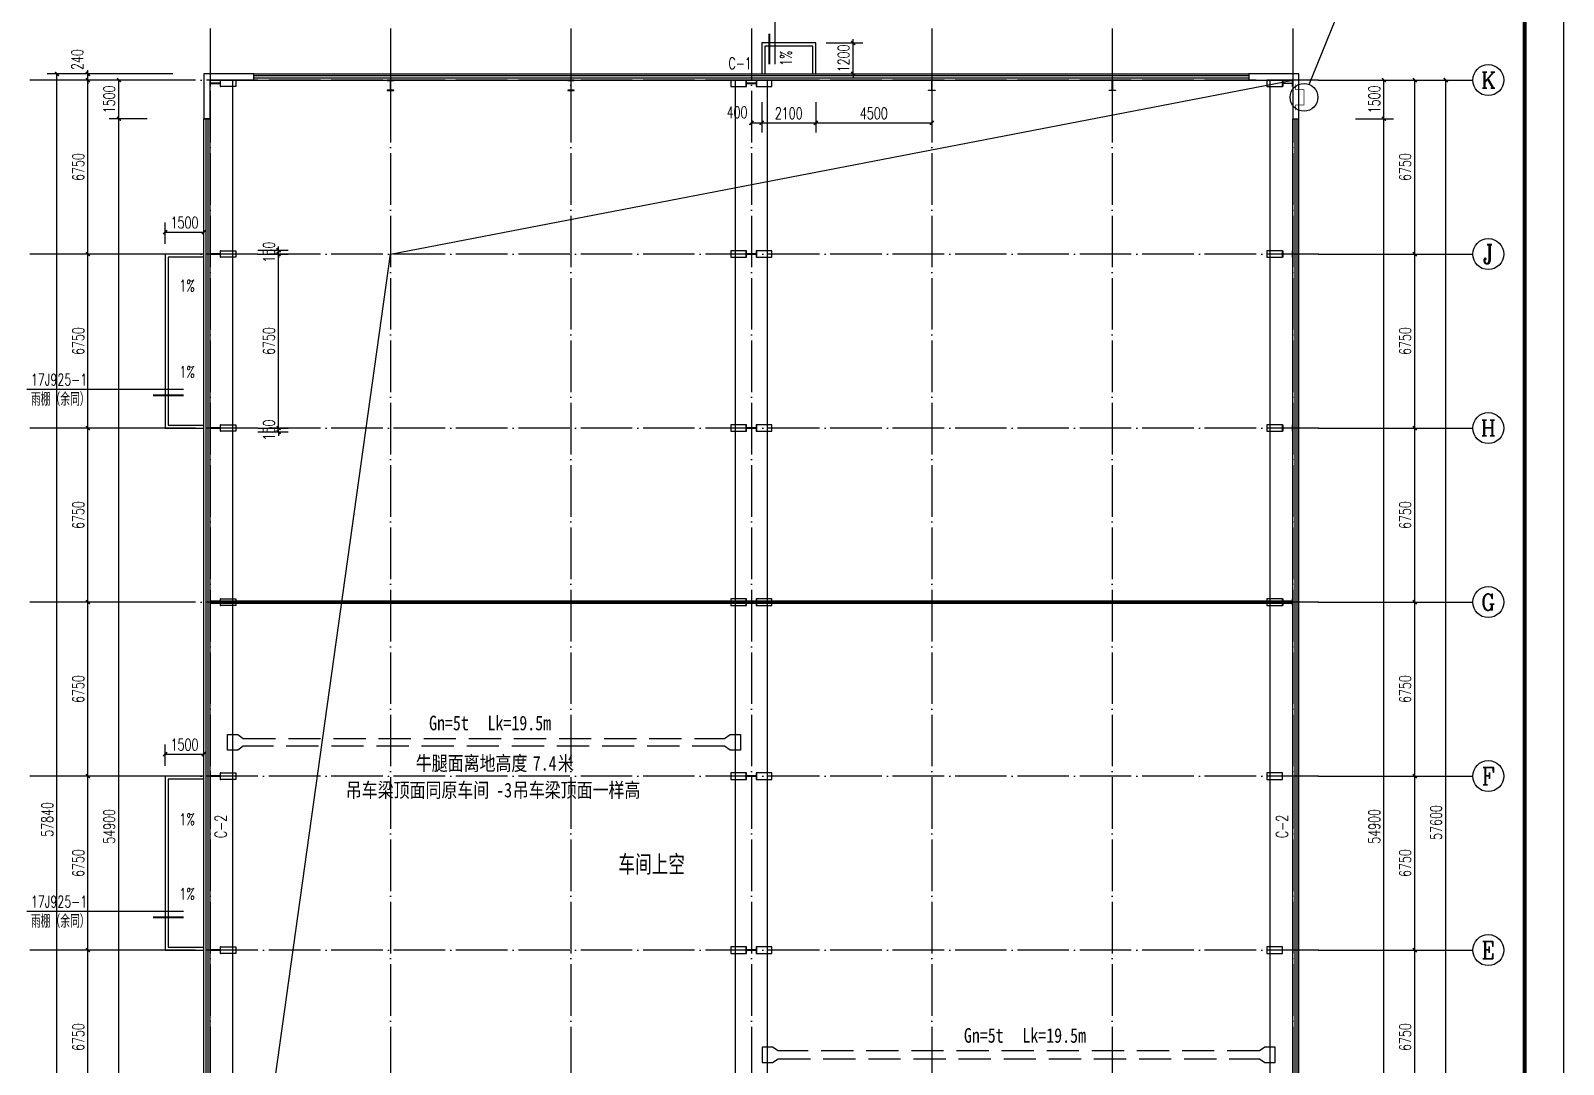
# Model space of a CAD drawing. Extents: x 1840316 to 2045362, y 17308253 to 17931430.
# Drawn here: x 1985902 to 2045362, y 17663196 to 17703294 of the extents above; entities that cross this region are included whole.
import ezdxf
from ezdxf.enums import TextEntityAlignment as Align

# ---------------------------------------------------------------- set-up
doc = ezdxf.new("R2010")
doc.units = 0
doc.header["$LTSCALE"] = 1000
doc.header["$MEASUREMENT"] = 0
doc.linetypes.add('DASH', pattern=[0.35, 0.25, -0.1])
doc.linetypes.add('DOTE', pattern=[2.42, 2, -0.2, 0.02, -0.2])
doc.layers.get('Defpoints').update_dxf_attribs({"color": 250})
for name, color, linetype in [('AXIS_TEXT', 7, 'Continuous'), ('AXIS_内部', 151, 'Continuous'), ('AXIS_外部', 171, 'Continuous'), ('COLUMN', 2, 'Continuous'), ('DIM_IDEN', 171, 'Continuous'), ('DIM_SYMB', 165, 'Continuous'), ('DOTE', 1, 'DOTE'), ('PUB_TEXT', 7, 'Continuous'), ('PUB_WALL', 9, 'Continuous'), ('TK', 4, 'Continuous'), ('WALL-PARAPET', 6, 'Continuous'), ('WINDOW', 140, 'Continuous'), ('WINDOW_TEXT', 7, 'Continuous')]:
    doc.layers.add(name, color=color, linetype=linetype)
doc.styles.add('-宋体', font='', dxfattribs={"width": 0.8})
doc.styles.add('_TCH_AXIS', font='COMPLEX', dxfattribs={"bigfont": 'GBCBIG'})
doc.styles.add('_TCH_DIM', font='SIMPLEX', dxfattribs={"bigfont": 'GBCBIG'})
doc.styles.add('_TCH_DIM_T3', font='SIMPLEX', dxfattribs={"width": 0.705882, "bigfont": 'GBCBIG'})
doc.styles.add('_TCH_LABEL', font='COMPLEX', dxfattribs={"bigfont": 'GBCBIG'})
doc.styles.add('_TCH_WINDOW', font='SIMPLEX', dxfattribs={"height": 3.5, "bigfont": 'GBCBIG'})
doc.styles.add('COMPLEX', font='COMPLEX')
doc.styles.add('HT', font='simhei.ttf', dxfattribs={"width": 0.7})
doc.styles.get('-宋体').set_extended_font_data('SimSun')
doc.dimstyles.new('_TCH_ARCH&&150', dxfattribs={"dimtxt": 446.25, "dimasz": 150, "dimexe": 375, "dimexo": 450, "dimgap": 150, "dimtad": 1, "dimdec": 0, "dimzin": 0, "dimdsep": 46, "dimtxsty": '_TCH_DIM_T3', "dimblk": 'ARCHTICK', "dimcen": 0.09, "dimclrt": 7, "dimazin": 2, "dimtfac": 1, "dimtdec": 0, "dimtix": 1, "dimtmove": 2, "dimatfit": 3, "dimfxl": 0, "dimtolj": 1, "dimtzin": 0, "dimarcsym": 0})

# ---------------------------------------------------------------- blocks, each defined once
blk = doc.blocks.new('A$C3ACC4A1C')
at = {"layer": 'COLUMN'}
h = blk.add_hatch(color=256, dxfattribs=at)
h.paths.add_polyline_path([(125, 400), (0, 400), (0, 388), (120, 388), (120, 200), (125, 200)])
h.paths.add_polyline_path([(250, 400), (125, 400), (125, 200), (130, 200), (130, 388), (250, 388)])
h.paths.add_polyline_path([(250, 12), (130, 12), (130, 200), (125, 200), (125, 0), (250, 0)])
h.paths.add_polyline_path([(125, 200), (120, 200), (120, 12), (0, 12), (0, 0), (125, 0)])
blk.add_lwpolyline([(0, 0), (0, 12), (120, 12), (120, 388), (0, 388), (0, 400), (250, 400), (250, 388), (130, 388), (130, 12), (250, 12), (250, 0)], close=True, dxfattribs=at)
blk = doc.blocks.new('GeYuanFrame_28783010', base_point=(18.76, 4.34))
at = {"layer": 'TK'}
blk.add_line((43.76, 414.34), (676.76, 414.34), dxfattribs=at)
blk.add_lwpolyline([(18.76, 424.34), (686.76, 424.34), (686.76, 4.34), (18.76, 4.34), (18.76, 424.34)], dxfattribs=at)
at = {"layer": 'TK', "const_width": 1}
blk.add_lwpolyline([(676.76, 414.34), (43.76, 414.34), (43.76, 14.34), (676.76, 14.34)], close=True, dxfattribs=at)
blk = doc.blocks.new('_ArchTick')
at = {"color": 0, "linetype": 'ByBlock', "const_width": 0.4}
blk.add_lwpolyline([(-0.5, -0.5), (0.5, 0.5)], dxfattribs=at)
blk = doc.blocks.new('*D83')
at = {"layer": 'AXIS_内部', "color": 0, "lineweight": -2}
for p, q in [((2016362, 17700517), (2016362, 17699342)), ((2020862, 17700517), (2020862, 17699342)), ((2016362, 17699717), (2020862, 17699717))]:
    blk.add_line(p, q, dxfattribs=at)
at = {"layer": 'Defpoints', "color": 0}
for p in [(2016362, 17700967), (2020862, 17700967), (2020862, 17699717)]:
    blk.add_point(p, dxfattribs=at)
at = {"layer": 'AXIS_内部', "color": 0, "lineweight": -2, "xscale": 150, "yscale": 150, "zscale": 150, "rotation": 180}
blk.add_blockref('_ArchTick', (2016362, 17699717), dxfattribs=at)
at = {"layer": 'AXIS_内部', "color": 0, "lineweight": -2, "xscale": 150, "yscale": 150, "zscale": 150}
blk.add_blockref('_ArchTick', (2020862, 17699717), dxfattribs=at)
at = {"layer": 'AXIS_内部', "color": 7, "insert": (2018612, 17700090), "char_height": 446.2, "attachment_point": 5, "style": '_TCH_DIM_T3'}
blk.add_mtext('\\A1;4500', dxfattribs=at)
blk = doc.blocks.new('*D84')
at = {"layer": 'AXIS_内部', "color": 0, "lineweight": -2}
for p, q in [((2014262, 17700517), (2014262, 17699342)), ((2016362, 17700517), (2016362, 17699342)), ((2014262, 17699717), (2016362, 17699717))]:
    blk.add_line(p, q, dxfattribs=at)
at = {"layer": 'Defpoints', "color": 0}
for p in [(2014262, 17700967), (2016362, 17700967), (2016362, 17699717)]:
    blk.add_point(p, dxfattribs=at)
at = {"layer": 'AXIS_内部', "color": 0, "lineweight": -2, "xscale": 150, "yscale": 150, "zscale": 150, "rotation": 180}
blk.add_blockref('_ArchTick', (2014262, 17699717), dxfattribs=at)
at = {"layer": 'AXIS_内部', "color": 0, "lineweight": -2, "xscale": 150, "yscale": 150, "zscale": 150}
blk.add_blockref('_ArchTick', (2016362, 17699717), dxfattribs=at)
at = {"layer": 'AXIS_内部', "color": 7, "insert": (2015312, 17700090), "char_height": 446.2, "attachment_point": 5, "style": '_TCH_DIM_T3'}
blk.add_mtext('\\A1;2100', dxfattribs=at)
blk = doc.blocks.new('*D85')
at = {"layer": 'AXIS_内部', "color": 0, "lineweight": -2}
for p, q in [((2013862, 17700517), (2013862, 17699342)), ((2014262, 17700517), (2014262, 17699342)), ((2013862, 17699717), (2014262, 17699717))]:
    blk.add_line(p, q, dxfattribs=at)
at = {"layer": 'Defpoints', "color": 0}
for p in [(2013862, 17700967), (2014262, 17700967), (2014262, 17699717)]:
    blk.add_point(p, dxfattribs=at)
at = {"layer": 'AXIS_内部', "color": 0, "lineweight": -2, "xscale": 150, "yscale": 150, "zscale": 150, "rotation": 180}
blk.add_blockref('_ArchTick', (2013862, 17699717), dxfattribs=at)
at = {"layer": 'AXIS_内部', "color": 0, "lineweight": -2, "xscale": 150, "yscale": 150, "zscale": 150}
blk.add_blockref('_ArchTick', (2014262, 17699717), dxfattribs=at)
at = {"layer": 'AXIS_内部', "color": 7, "insert": (2013307, 17700129), "char_height": 446.2, "attachment_point": 5, "style": '_TCH_DIM_T3'}
blk.add_mtext('\\A1;400', dxfattribs=at)
blk = doc.blocks.new('*D86')
at = {"layer": 'AXIS_内部', "color": 0, "lineweight": -2}
for p, q in [((1994722, 17694777), (1995897, 17694777)), ((1994722, 17694627), (1995897, 17694627)), ((1995522, 17694777), (1995522, 17694927)), ((1995522, 17694627), (1995522, 17694777)), ((1995522, 17694627), (1995522, 17694477))]:
    blk.add_line(p, q, dxfattribs=at)
at = {"layer": 'Defpoints', "color": 0}
for p in [(1994272, 17694777), (1994272, 17694627), (1995522, 17694777)]:
    blk.add_point(p, dxfattribs=at)
at = {"layer": 'AXIS_内部', "color": 0, "lineweight": -2, "xscale": 150, "yscale": 150, "zscale": 150}
for p, rotation in [((1995522, 17694777), 270), ((1995522, 17694627), 90)]:
    blk.add_blockref('_ArchTick', p, dxfattribs=dict(at, rotation=rotation))
at = {"layer": 'AXIS_内部', "color": 7, "insert": (1995148, 17694702), "char_height": 446.2, "attachment_point": 5, "rotation": 90, "style": '_TCH_DIM_T3'}
blk.add_mtext('\\A1;150', dxfattribs=at)
blk = doc.blocks.new('*D87')
at = {"layer": 'AXIS_内部', "color": 0, "lineweight": -2}
for p, q in [((1994721.590518, 17694626.681758), (1995896.590518, 17694626.681758)), ((1995521.590518, 17687876.681758), (1995521.590518, 17694626.681758)), ((1994721.590518, 17687876.681758), (1995896.590518, 17687876.681758))]:
    blk.add_line(p, q, dxfattribs=at)
at = {"layer": 'Defpoints', "color": 0}
for p in [(1994271.590518, 17694626.681758), (1995521.590518, 17694626.681758), (1994271.590518, 17687876.681758)]:
    blk.add_point(p, dxfattribs=at)
at = {"layer": 'AXIS_内部', "color": 0, "lineweight": -2, "xscale": 150, "yscale": 150, "zscale": 150}
for p, rotation in [((1995521.590518, 17694626.681758), 90), ((1995521.590518, 17687876.681758), 270)]:
    blk.add_blockref('_ArchTick', p, dxfattribs=dict(at, rotation=rotation))
at = {"layer": 'AXIS_内部', "color": 7, "insert": (1995148.465518, 17691251.681758), "char_height": 446.25, "attachment_point": 5, "rotation": 90, "style": '_TCH_DIM_T3'}
blk.add_mtext('\\A1;6750', dxfattribs=at)
blk = doc.blocks.new('*D88')
at = {"layer": 'AXIS_内部', "color": 0, "lineweight": -2}
for p, q in [((1995522, 17687877), (1995522, 17688027)), ((1994722, 17687877), (1995897, 17687877)), ((1994722, 17687727), (1995897, 17687727)), ((1995522, 17687727), (1995522, 17687877)), ((1995522, 17687727), (1995522, 17687577))]:
    blk.add_line(p, q, dxfattribs=at)
at = {"layer": 'Defpoints', "color": 0}
for p in [(1994272, 17687877), (1994272, 17687727), (1995522, 17687877)]:
    blk.add_point(p, dxfattribs=at)
at = {"layer": 'AXIS_内部', "color": 0, "lineweight": -2, "xscale": 150, "yscale": 150, "zscale": 150}
for p, rotation in [((1995522, 17687877), 270), ((1995522, 17687727), 90)]:
    blk.add_blockref('_ArchTick', p, dxfattribs=dict(at, rotation=rotation))
at = {"layer": 'AXIS_内部', "color": 7, "insert": (1995148, 17687802), "char_height": 446.2, "attachment_point": 5, "rotation": 90, "style": '_TCH_DIM_T3'}
blk.add_mtext('\\A1;150', dxfattribs=at)
blk = doc.blocks.new('*D94')
at = {"layer": 'AXIS_内部', "color": 0, "lineweight": -2}
for p, q in [((2037300, 17699877), (2038775, 17699877)), ((2038400, 17644977), (2038400, 17699877)), ((2037300, 17644977), (2038775, 17644977))]:
    blk.add_line(p, q, dxfattribs=at)
at = {"layer": 'Defpoints', "color": 0}
for p in [(2036850, 17699877), (2038400, 17699877), (2036850, 17644977)]:
    blk.add_point(p, dxfattribs=at)
at = {"layer": 'AXIS_内部', "color": 0, "lineweight": -2, "xscale": 150, "yscale": 150, "zscale": 150}
for p, rotation in [((2038400, 17699877), 90), ((2038400, 17644977), 270)]:
    blk.add_blockref('_ArchTick', p, dxfattribs=dict(at, rotation=rotation))
at = {"layer": 'AXIS_内部', "color": 7, "insert": (2038026, 17672427), "char_height": 446.2, "attachment_point": 5, "rotation": 90, "style": '_TCH_DIM_T3'}
blk.add_mtext('\\A1;54900', dxfattribs=at)
blk = doc.blocks.new('*D95')
at = {"layer": 'AXIS_内部', "color": 0, "lineweight": -2}
for p, q in [((2037300, 17701377), (2038775, 17701377)), ((2038400, 17699877), (2038400, 17701377)), ((2037300, 17699877), (2038775, 17699877))]:
    blk.add_line(p, q, dxfattribs=at)
at = {"layer": 'Defpoints', "color": 0}
for p in [(2036850, 17701377), (2038400, 17701377), (2036850, 17699877)]:
    blk.add_point(p, dxfattribs=at)
at = {"layer": 'AXIS_内部', "color": 0, "lineweight": -2, "xscale": 150, "yscale": 150, "zscale": 150}
for p, rotation in [((2038400, 17701377), 90), ((2038400, 17699877), 270)]:
    blk.add_blockref('_ArchTick', p, dxfattribs=dict(at, rotation=rotation))
at = {"layer": 'AXIS_内部', "color": 7, "insert": (2038026, 17700627), "char_height": 446.2, "attachment_point": 5, "rotation": 90, "style": '_TCH_DIM_T3'}
blk.add_mtext('\\A1;1500', dxfattribs=at)
blk = doc.blocks.new('*D98')
at = {"layer": 'AXIS_内部', "color": 0, "lineweight": -2}
for p, q in [((1990424, 17699877), (1988949, 17699877)), ((1989324, 17644977), (1989324, 17699877)), ((1990424, 17644977), (1988949, 17644977))]:
    blk.add_line(p, q, dxfattribs=at)
at = {"layer": 'Defpoints', "color": 0}
for p in [(1989324, 17699877), (1990874, 17699877), (1990874, 17644977)]:
    blk.add_point(p, dxfattribs=at)
at = {"layer": 'AXIS_内部', "color": 0, "lineweight": -2, "xscale": 150, "yscale": 150, "zscale": 150}
for p, rotation in [((1989324, 17699877), 90), ((1989324, 17644977), 270)]:
    blk.add_blockref('_ArchTick', p, dxfattribs=dict(at, rotation=rotation))
at = {"layer": 'AXIS_内部', "color": 7, "insert": (1988950, 17672427), "char_height": 446.2, "attachment_point": 5, "rotation": 90, "style": '_TCH_DIM_T3'}
blk.add_mtext('\\A1;54900', dxfattribs=at)
blk = doc.blocks.new('*D99')
at = {"layer": 'AXIS_内部', "color": 0, "lineweight": -2}
for p, q in [((1990424, 17701377), (1988949, 17701377)), ((1989324, 17699877), (1989324, 17701377)), ((1990424, 17699877), (1988949, 17699877))]:
    blk.add_line(p, q, dxfattribs=at)
at = {"layer": 'Defpoints', "color": 0}
for p in [(1989324, 17701377), (1990874, 17701377), (1990874, 17699877)]:
    blk.add_point(p, dxfattribs=at)
at = {"layer": 'AXIS_内部', "color": 0, "lineweight": -2, "xscale": 150, "yscale": 150, "zscale": 150}
for p, rotation in [((1989324, 17701377), 90), ((1989324, 17699877), 270)]:
    blk.add_blockref('_ArchTick', p, dxfattribs=dict(at, rotation=rotation))
at = {"layer": 'AXIS_内部', "color": 7, "insert": (1988950, 17700627), "char_height": 446.2, "attachment_point": 5, "rotation": 90, "style": '_TCH_DIM_T3'}
blk.add_mtext('\\A1;1500', dxfattribs=at)
blk = doc.blocks.new('*D249')
at = {"layer": 'AXIS_内部', "color": 0, "lineweight": -2}
for p, q in [((1991122, 17695027), (1991122, 17695852)), ((1992622, 17695027), (1992622, 17695852)), ((1991122, 17695477), (1992622, 17695477))]:
    blk.add_line(p, q, dxfattribs=at)
at = {"layer": 'Defpoints', "color": 0}
for p in [(1992622, 17695477), (1991122, 17694577), (1992622, 17694577)]:
    blk.add_point(p, dxfattribs=at)
at = {"layer": 'AXIS_内部', "color": 0, "lineweight": -2, "xscale": 150, "yscale": 150, "zscale": 150, "rotation": 180}
blk.add_blockref('_ArchTick', (1991122, 17695477), dxfattribs=at)
at = {"layer": 'AXIS_内部', "color": 0, "lineweight": -2, "xscale": 150, "yscale": 150, "zscale": 150}
blk.add_blockref('_ArchTick', (1992622, 17695477), dxfattribs=at)
at = {"layer": 'AXIS_内部', "color": 7, "insert": (1991872, 17695850), "char_height": 446.2, "attachment_point": 5, "style": '_TCH_DIM_T3'}
blk.add_mtext('\\A1;1500', dxfattribs=at)
blk = doc.blocks.new('*D250')
at = {"layer": 'AXIS_内部', "color": 0, "lineweight": -2}
for p, q in [((1991122, 17674777), (1991122, 17675602)), ((1992622, 17674777), (1992622, 17675602)), ((1991122, 17675227), (1992622, 17675227))]:
    blk.add_line(p, q, dxfattribs=at)
at = {"layer": 'Defpoints', "color": 0}
for p in [(1992622, 17675227), (1991122, 17674327), (1992622, 17674327)]:
    blk.add_point(p, dxfattribs=at)
at = {"layer": 'AXIS_内部', "color": 0, "lineweight": -2, "xscale": 150, "yscale": 150, "zscale": 150, "rotation": 180}
blk.add_blockref('_ArchTick', (1991122, 17675227), dxfattribs=at)
at = {"layer": 'AXIS_内部', "color": 0, "lineweight": -2, "xscale": 150, "yscale": 150, "zscale": 150}
blk.add_blockref('_ArchTick', (1992622, 17675227), dxfattribs=at)
at = {"layer": 'AXIS_内部', "color": 7, "insert": (1991872, 17675600), "char_height": 446.2, "attachment_point": 5, "style": '_TCH_DIM_T3'}
blk.add_mtext('\\A1;1500', dxfattribs=at)
blk = doc.blocks.new('*D290')
at = {"layer": 'AXIS_内部', "color": 0, "lineweight": -2}
for p, q in [((2016762, 17702817), (2018187, 17702817)), ((2017812, 17702817), (2017812, 17702967)), ((2017812, 17701617), (2017812, 17702817)), ((2016762, 17701617), (2018187, 17701617)), ((2017812, 17701617), (2017812, 17701467))]:
    blk.add_line(p, q, dxfattribs=at)
at = {"layer": 'Defpoints', "color": 0}
for p in [(2016312, 17702817), (2017812, 17702817), (2016312, 17701617)]:
    blk.add_point(p, dxfattribs=at)
at = {"layer": 'AXIS_内部', "color": 0, "lineweight": -2, "xscale": 150, "yscale": 150, "zscale": 150}
for p, rotation in [((2017812, 17702817), 270), ((2017812, 17701617), 90)]:
    blk.add_blockref('_ArchTick', p, dxfattribs=dict(at, rotation=rotation))
at = {"layer": 'AXIS_内部', "color": 7, "insert": (2017438, 17702217), "char_height": 446.2, "attachment_point": 5, "rotation": 90, "style": '_TCH_DIM_T3'}
blk.add_mtext('\\A1;1200', dxfattribs=at)
blk = doc.blocks.new('*D302')
at = {"layer": 'AXIS_外部', "color": 0, "lineweight": -2}
for p, q in [((2036300, 17667627), (2039975, 17667627)), ((2039600, 17660877), (2039600, 17667627)), ((2036300, 17660877), (2039975, 17660877))]:
    blk.add_line(p, q, dxfattribs=at)
at = {"layer": 'Defpoints', "color": 0}
for p in [(2035850, 17667627), (2039600, 17667627), (2035850, 17660877)]:
    blk.add_point(p, dxfattribs=at)
at = {"layer": 'AXIS_外部', "color": 0, "lineweight": -2, "xscale": 150, "yscale": 150, "zscale": 150}
for p, rotation in [((2039600, 17667627), 90), ((2039600, 17660877), 270)]:
    blk.add_blockref('_ArchTick', p, dxfattribs=dict(at, rotation=rotation))
at = {"layer": 'AXIS_外部', "color": 7, "insert": (2039226, 17664252), "char_height": 446.2, "attachment_point": 5, "rotation": 90, "style": '_TCH_DIM_T3'}
blk.add_mtext('\\A1;6750', dxfattribs=at)
blk = doc.blocks.new('*D303')
at = {"layer": 'AXIS_外部', "color": 0, "lineweight": -2}
for p, q in [((2036300, 17674377), (2039975, 17674377)), ((2039600, 17667627), (2039600, 17674377)), ((2036300, 17667627), (2039975, 17667627))]:
    blk.add_line(p, q, dxfattribs=at)
at = {"layer": 'Defpoints', "color": 0}
for p in [(2035850, 17674377), (2039600, 17674377), (2035850, 17667627)]:
    blk.add_point(p, dxfattribs=at)
at = {"layer": 'AXIS_外部', "color": 0, "lineweight": -2, "xscale": 150, "yscale": 150, "zscale": 150}
for p, rotation in [((2039600, 17674377), 90), ((2039600, 17667627), 270)]:
    blk.add_blockref('_ArchTick', p, dxfattribs=dict(at, rotation=rotation))
at = {"layer": 'AXIS_外部', "color": 7, "insert": (2039226, 17671002), "char_height": 446.2, "attachment_point": 5, "rotation": 90, "style": '_TCH_DIM_T3'}
blk.add_mtext('\\A1;6750', dxfattribs=at)
blk = doc.blocks.new('*D304')
at = {"layer": 'AXIS_外部', "color": 0, "lineweight": -2}
for p, q in [((2036300, 17681127), (2039975, 17681127)), ((2039600, 17674377), (2039600, 17681127)), ((2036300, 17674377), (2039975, 17674377))]:
    blk.add_line(p, q, dxfattribs=at)
at = {"layer": 'Defpoints', "color": 0}
for p in [(2035850, 17681127), (2039600, 17681127), (2035850, 17674377)]:
    blk.add_point(p, dxfattribs=at)
at = {"layer": 'AXIS_外部', "color": 0, "lineweight": -2, "xscale": 150, "yscale": 150, "zscale": 150}
for p, rotation in [((2039600, 17681127), 90), ((2039600, 17674377), 270)]:
    blk.add_blockref('_ArchTick', p, dxfattribs=dict(at, rotation=rotation))
at = {"layer": 'AXIS_外部', "color": 7, "insert": (2039226, 17677752), "char_height": 446.2, "attachment_point": 5, "rotation": 90, "style": '_TCH_DIM_T3'}
blk.add_mtext('\\A1;6750', dxfattribs=at)
blk = doc.blocks.new('*D305')
at = {"layer": 'AXIS_外部', "color": 0, "lineweight": -2}
for p, q in [((2036300, 17687877), (2039975, 17687877)), ((2039600, 17681127), (2039600, 17687877)), ((2036300, 17681127), (2039975, 17681127))]:
    blk.add_line(p, q, dxfattribs=at)
at = {"layer": 'Defpoints', "color": 0}
for p in [(2035850, 17687877), (2039600, 17687877), (2035850, 17681127)]:
    blk.add_point(p, dxfattribs=at)
at = {"layer": 'AXIS_外部', "color": 0, "lineweight": -2, "xscale": 150, "yscale": 150, "zscale": 150}
for p, rotation in [((2039600, 17687877), 90), ((2039600, 17681127), 270)]:
    blk.add_blockref('_ArchTick', p, dxfattribs=dict(at, rotation=rotation))
at = {"layer": 'AXIS_外部', "color": 7, "insert": (2039226, 17684502), "char_height": 446.2, "attachment_point": 5, "rotation": 90, "style": '_TCH_DIM_T3'}
blk.add_mtext('\\A1;6750', dxfattribs=at)
blk = doc.blocks.new('*D306')
at = {"layer": 'AXIS_外部', "color": 0, "lineweight": -2}
for p, q in [((2036300, 17694627), (2039975, 17694627)), ((2039600, 17687877), (2039600, 17694627)), ((2036300, 17687877), (2039975, 17687877))]:
    blk.add_line(p, q, dxfattribs=at)
at = {"layer": 'Defpoints', "color": 0}
for p in [(2035850, 17694627), (2039600, 17694627), (2035850, 17687877)]:
    blk.add_point(p, dxfattribs=at)
at = {"layer": 'AXIS_外部', "color": 0, "lineweight": -2, "xscale": 150, "yscale": 150, "zscale": 150}
for p, rotation in [((2039600, 17694627), 90), ((2039600, 17687877), 270)]:
    blk.add_blockref('_ArchTick', p, dxfattribs=dict(at, rotation=rotation))
at = {"layer": 'AXIS_外部', "color": 7, "insert": (2039226, 17691252), "char_height": 446.2, "attachment_point": 5, "rotation": 90, "style": '_TCH_DIM_T3'}
blk.add_mtext('\\A1;6750', dxfattribs=at)
blk = doc.blocks.new('*D307')
at = {"layer": 'AXIS_外部', "color": 0, "lineweight": -2}
for p, q in [((2036300, 17701377), (2039975, 17701377)), ((2039600, 17694627), (2039600, 17701377)), ((2036300, 17694627), (2039975, 17694627))]:
    blk.add_line(p, q, dxfattribs=at)
at = {"layer": 'Defpoints', "color": 0}
for p in [(2035850, 17701377), (2039600, 17701377), (2035850, 17694627)]:
    blk.add_point(p, dxfattribs=at)
at = {"layer": 'AXIS_外部', "color": 0, "lineweight": -2, "xscale": 150, "yscale": 150, "zscale": 150}
for p, rotation in [((2039600, 17701377), 90), ((2039600, 17694627), 270)]:
    blk.add_blockref('_ArchTick', p, dxfattribs=dict(at, rotation=rotation))
at = {"layer": 'AXIS_外部', "color": 7, "insert": (2039226, 17698002), "char_height": 446.2, "attachment_point": 5, "rotation": 90, "style": '_TCH_DIM_T3'}
blk.add_mtext('\\A1;6750', dxfattribs=at)
blk = doc.blocks.new('*D308')
at = {"layer": 'AXIS_外部', "color": 0, "lineweight": -2}
for p, q in [((2036300, 17701377), (2041175, 17701377)), ((2040800, 17643777), (2040800, 17701377)), ((2036300, 17643777), (2041175, 17643777))]:
    blk.add_line(p, q, dxfattribs=at)
at = {"layer": 'Defpoints', "color": 0}
for p in [(2035850, 17701377), (2040800, 17701377), (2035850, 17643777)]:
    blk.add_point(p, dxfattribs=at)
at = {"layer": 'AXIS_外部', "color": 0, "lineweight": -2, "xscale": 150, "yscale": 150, "zscale": 150}
for p, rotation in [((2040800, 17701377), 90), ((2040800, 17643777), 270)]:
    blk.add_blockref('_ArchTick', p, dxfattribs=dict(at, rotation=rotation))
at = {"layer": 'AXIS_外部', "color": 7, "insert": (2040426, 17672577), "char_height": 446.2, "attachment_point": 5, "rotation": 90, "style": '_TCH_DIM_T3'}
blk.add_mtext('\\A1;57600', dxfattribs=at)
blk = doc.blocks.new('*D322')
at = {"layer": 'AXIS_外部', "color": 0, "lineweight": -2}
for p, q in [((1991424, 17667627), (1987749, 17667627)), ((1988124, 17660877), (1988124, 17667627)), ((1991424, 17660877), (1987749, 17660877))]:
    blk.add_line(p, q, dxfattribs=at)
at = {"layer": 'Defpoints', "color": 0}
for p in [(1988124, 17667627), (1991874, 17667627), (1991874, 17660877)]:
    blk.add_point(p, dxfattribs=at)
at = {"layer": 'AXIS_外部', "color": 0, "lineweight": -2, "xscale": 150, "yscale": 150, "zscale": 150}
for p, rotation in [((1988124, 17667627), 90), ((1988124, 17660877), 270)]:
    blk.add_blockref('_ArchTick', p, dxfattribs=dict(at, rotation=rotation))
at = {"layer": 'AXIS_外部', "color": 7, "insert": (1987750, 17664252), "char_height": 446.2, "attachment_point": 5, "rotation": 90, "style": '_TCH_DIM_T3'}
blk.add_mtext('\\A1;6750', dxfattribs=at)
blk = doc.blocks.new('*D323')
at = {"layer": 'AXIS_外部', "color": 0, "lineweight": -2}
for p, q in [((1991424, 17674377), (1987749, 17674377)), ((1988124, 17667627), (1988124, 17674377)), ((1991424, 17667627), (1987749, 17667627))]:
    blk.add_line(p, q, dxfattribs=at)
at = {"layer": 'Defpoints', "color": 0}
for p in [(1988124, 17674377), (1991874, 17674377), (1991874, 17667627)]:
    blk.add_point(p, dxfattribs=at)
at = {"layer": 'AXIS_外部', "color": 0, "lineweight": -2, "xscale": 150, "yscale": 150, "zscale": 150}
for p, rotation in [((1988124, 17674377), 90), ((1988124, 17667627), 270)]:
    blk.add_blockref('_ArchTick', p, dxfattribs=dict(at, rotation=rotation))
at = {"layer": 'AXIS_外部', "color": 7, "insert": (1987750, 17671002), "char_height": 446.2, "attachment_point": 5, "rotation": 90, "style": '_TCH_DIM_T3'}
blk.add_mtext('\\A1;6750', dxfattribs=at)
blk = doc.blocks.new('*D324')
at = {"layer": 'AXIS_外部', "color": 0, "lineweight": -2}
for p, q in [((1991424, 17681127), (1987749, 17681127)), ((1988124, 17674377), (1988124, 17681127)), ((1991424, 17674377), (1987749, 17674377))]:
    blk.add_line(p, q, dxfattribs=at)
at = {"layer": 'Defpoints', "color": 0}
for p in [(1988124, 17681127), (1991874, 17681127), (1991874, 17674377)]:
    blk.add_point(p, dxfattribs=at)
at = {"layer": 'AXIS_外部', "color": 0, "lineweight": -2, "xscale": 150, "yscale": 150, "zscale": 150}
for p, rotation in [((1988124, 17681127), 90), ((1988124, 17674377), 270)]:
    blk.add_blockref('_ArchTick', p, dxfattribs=dict(at, rotation=rotation))
at = {"layer": 'AXIS_外部', "color": 7, "insert": (1987750, 17677752), "char_height": 446.2, "attachment_point": 5, "rotation": 90, "style": '_TCH_DIM_T3'}
blk.add_mtext('\\A1;6750', dxfattribs=at)
blk = doc.blocks.new('*D325')
at = {"layer": 'AXIS_外部', "color": 0, "lineweight": -2}
for p, q in [((1991424, 17687877), (1987749, 17687877)), ((1988124, 17681127), (1988124, 17687877)), ((1991424, 17681127), (1987749, 17681127))]:
    blk.add_line(p, q, dxfattribs=at)
at = {"layer": 'Defpoints', "color": 0}
for p in [(1988124, 17687877), (1991874, 17687877), (1991874, 17681127)]:
    blk.add_point(p, dxfattribs=at)
at = {"layer": 'AXIS_外部', "color": 0, "lineweight": -2, "xscale": 150, "yscale": 150, "zscale": 150}
for p, rotation in [((1988124, 17687877), 90), ((1988124, 17681127), 270)]:
    blk.add_blockref('_ArchTick', p, dxfattribs=dict(at, rotation=rotation))
at = {"layer": 'AXIS_外部', "color": 7, "insert": (1987750, 17684502), "char_height": 446.2, "attachment_point": 5, "rotation": 90, "style": '_TCH_DIM_T3'}
blk.add_mtext('\\A1;6750', dxfattribs=at)
blk = doc.blocks.new('*D326')
at = {"layer": 'AXIS_外部', "color": 0, "lineweight": -2}
for p, q in [((1991424, 17694627), (1987749, 17694627)), ((1988124, 17687877), (1988124, 17694627)), ((1991424, 17687877), (1987749, 17687877))]:
    blk.add_line(p, q, dxfattribs=at)
at = {"layer": 'Defpoints', "color": 0}
for p in [(1988124, 17694627), (1991874, 17694627), (1991874, 17687877)]:
    blk.add_point(p, dxfattribs=at)
at = {"layer": 'AXIS_外部', "color": 0, "lineweight": -2, "xscale": 150, "yscale": 150, "zscale": 150}
for p, rotation in [((1988124, 17694627), 90), ((1988124, 17687877), 270)]:
    blk.add_blockref('_ArchTick', p, dxfattribs=dict(at, rotation=rotation))
at = {"layer": 'AXIS_外部', "color": 7, "insert": (1987750, 17691252), "char_height": 446.2, "attachment_point": 5, "rotation": 90, "style": '_TCH_DIM_T3'}
blk.add_mtext('\\A1;6750', dxfattribs=at)
blk = doc.blocks.new('*D327')
at = {"layer": 'AXIS_外部', "color": 0, "lineweight": -2}
for p, q in [((1991424, 17701377), (1987749, 17701377)), ((1988124, 17694627), (1988124, 17701377)), ((1991424, 17694627), (1987749, 17694627))]:
    blk.add_line(p, q, dxfattribs=at)
at = {"layer": 'Defpoints', "color": 0}
for p in [(1988124, 17701377), (1991874, 17701377), (1991874, 17694627)]:
    blk.add_point(p, dxfattribs=at)
at = {"layer": 'AXIS_外部', "color": 0, "lineweight": -2, "xscale": 150, "yscale": 150, "zscale": 150}
for p, rotation in [((1988124, 17701377), 90), ((1988124, 17694627), 270)]:
    blk.add_blockref('_ArchTick', p, dxfattribs=dict(at, rotation=rotation))
at = {"layer": 'AXIS_外部', "color": 7, "insert": (1987750, 17698002), "char_height": 446.2, "attachment_point": 5, "rotation": 90, "style": '_TCH_DIM_T3'}
blk.add_mtext('\\A1;6750', dxfattribs=at)
blk = doc.blocks.new('*D328')
at = {"layer": 'AXIS_外部', "color": 0, "lineweight": -2}
for p, q in [((1991424, 17701617), (1987749, 17701617)), ((1988124, 17701617), (1988124, 17701767)), ((1988124, 17701377), (1988124, 17701617)), ((1991424, 17701377), (1987749, 17701377)), ((1988124, 17701377), (1988124, 17701227))]:
    blk.add_line(p, q, dxfattribs=at)
at = {"layer": 'Defpoints', "color": 0}
for p in [(1988124, 17701617), (1991874, 17701617), (1991874, 17701377)]:
    blk.add_point(p, dxfattribs=at)
at = {"layer": 'AXIS_外部', "color": 0, "lineweight": -2, "xscale": 150, "yscale": 150, "zscale": 150}
for p, rotation in [((1988124, 17701617), 270), ((1988124, 17701377), 90)]:
    blk.add_blockref('_ArchTick', p, dxfattribs=dict(at, rotation=rotation))
at = {"layer": 'AXIS_外部', "color": 7, "insert": (1987711, 17702172), "char_height": 446.2, "attachment_point": 5, "rotation": 90, "style": '_TCH_DIM_T3'}
blk.add_mtext('\\A1;240', dxfattribs=at)
blk = doc.blocks.new('*D329')
at = {"layer": 'AXIS_外部', "color": 0, "lineweight": -2}
for p, q in [((1991424, 17701617), (1986549, 17701617)), ((1986924, 17643777), (1986924, 17701617)), ((1991424, 17643777), (1986549, 17643777))]:
    blk.add_line(p, q, dxfattribs=at)
at = {"layer": 'Defpoints', "color": 0}
for p in [(1986924, 17701617), (1991874, 17701617), (1991874, 17643777)]:
    blk.add_point(p, dxfattribs=at)
at = {"layer": 'AXIS_外部', "color": 0, "lineweight": -2, "xscale": 150, "yscale": 150, "zscale": 150}
for p, rotation in [((1986924, 17701617), 90), ((1986924, 17643777), 270)]:
    blk.add_blockref('_ArchTick', p, dxfattribs=dict(at, rotation=rotation))
at = {"layer": 'AXIS_外部', "color": 7, "insert": (1986550, 17672697), "char_height": 446.2, "attachment_point": 5, "rotation": 90, "style": '_TCH_DIM_T3'}
blk.add_mtext('\\A1;57840', dxfattribs=at)
blk = doc.blocks.new('$WINLIB2D$00000001')
for p, q in [((-0.5, 0.5), (0.5, 0.5)), ((-0.5, 0.5), (-0.5, -0.5)), ((0.5, -0.5), (0.5, 0.5)), ((0.5, 0.1667), (-0.5, 0.1667)), ((0.5, -0.1667), (-0.5, -0.1667)), ((-0.5, -0.5), (0.5, -0.5))]:
    blk.add_line(p, q)
blk = doc.blocks.new('_AXISO')
blk.add_circle((0, 0), 0.5)
at = {"layer": 'AXIS_TEXT', "style": 'COMPLEX', "width": 1.041667}
blk.add_attdef('A', text='', height=0.56, dxfattribs=at).set_placement((-0.25, -0.28), (0.25, -0.28), align=Align.FIT)

msp = doc.modelspace()

# ---------------------------------------------------------------- linework, layer by layer
at = {"const_width": 30}
msp.add_lwpolyline([(2034981.6, 17701209.6), (2034981.6, 17701009.6), (2035301.6, 17701009.6), (2035301.6, 17700409.6), (2034981.6, 17700409.6), (2034981.6, 17700209.6)], dxfattribs=at)
at = {"color": 251, "linetype": 'DASH', "ltscale": 2, "const_width": 150}
msp.add_lwpolyline([(1992861.6, 17681126.7), (2034861.6, 17681126.7)], dxfattribs=at)
at = {"color": 4, "linetype": 'DASH', "ltscale": 5}
for points in [[(2012820.9, 17675835.5), (2013036.6, 17675985.5), (2013436.6, 17675985.5), (2013436.6, 17675385.5), (2013036.6, 17675385.5), (2012820.9, 17675535.5), (1994152.2, 17675535.5), (1993936.6, 17675385.5), (1993536.6, 17675385.5), (1993536.6, 17675985.5), (1993936.6, 17675985.5), (1994152.2, 17675835.5)], [(2014902.2, 17663715.7), (2014686.6, 17663865.7), (2014286.6, 17663865.7), (2014286.6, 17663265.7), (2014686.6, 17663265.7), (2014902.2, 17663415.7), (2033570.9, 17663415.7), (2033786.6, 17663265.7), (2034186.6, 17663265.7), (2034186.6, 17663865.7), (2033786.6, 17663865.7), (2033570.9, 17663715.7)]]:
    msp.add_lwpolyline(points, close=True, dxfattribs=at)
at = {"layer": 'AXIS_外部'}
for p, q in [((1991873.6, 17701376.7), (1985873.6, 17701376.7)), ((2035849.6, 17701376.7), (2041849.6, 17701376.7)), ((1991873.6, 17694626.7), (1985873.6, 17694626.7)), ((2035849.6, 17694626.7), (2041849.6, 17694626.7)), ((1991873.6, 17687876.7), (1985873.6, 17687876.7)), ((2035849.6, 17687876.7), (2041849.6, 17687876.7)), ((1991873.6, 17681126.7), (1985873.6, 17681126.7)), ((2035849.6, 17681126.7), (2041849.6, 17681126.7)), ((1991873.6, 17674376.7), (1985873.6, 17674376.7)), ((2035849.6, 17674376.7), (2041849.6, 17674376.7)), ((1991873.6, 17667626.7), (1985873.6, 17667626.7)), ((2035849.6, 17667626.7), (2041849.6, 17667626.7))]:
    msp.add_line(p, q, dxfattribs=at)
at = {"layer": 'DIM_IDEN'}
for p, q in [((2014784.1, 17701991), (2014784.1, 17711815.1)), ((2035503.3, 17701207.4), (2037112.8, 17705178.9)), ((1988521.6, 17689376.7), (1985754.5, 17689376.7)), ((1991833.4, 17689376.7), (1988521.6, 17689376.7)), ((1988521.6, 17669126.7), (1985754.5, 17669126.7)), ((1991833.4, 17669126.7), (1988521.6, 17669126.7))]:
    msp.add_line(p, q, dxfattribs=at)
at = {"layer": 'DIM_IDEN', "const_width": 75}
for points in [[(2014559.1, 17701991), (2014559.1, 17703174.6)], [(1991833.4, 17689151.7), (1990649.8, 17689151.7)], [(1991833.4, 17668901.7), (1990649.8, 17668901.7)]]:
    msp.add_lwpolyline(points, dxfattribs=at)
at = {"layer": 'DIM_IDEN'}
msp.add_circle((2035301.6, 17700709.6), 537.1, dxfattribs=at)
at = {"layer": 'DIM_SYMB'}
for points in [[(2015583.3, 17701731.4, 0, 0, 0), (2015583.3, 17702177.6, 120, 0, 0), (2015583.3, 17702627.6, 0, 0, 0)], [(1992526.9, 17693020.7, 0, 0, 0), (1991780.7, 17693020.7, 120, 0, 0), (1991330.7, 17693020.7, 0, 0, 0)], [(1992526.9, 17689676.7, 0, 0, 0), (1991780.7, 17689676.7, 120, 0, 0), (1991330.7, 17689676.7, 0, 0, 0)], [(1992526.9, 17672320.7, 0, 0, 0), (1991780.7, 17672320.7, 120, 0, 0), (1991330.7, 17672320.7, 0, 0, 0)], [(1992526.9, 17669426.7, 0, 0, 0), (1991780.7, 17669426.7, 120, 0, 0), (1991330.7, 17669426.7, 0, 0, 0)]]:
    msp.add_lwpolyline(points, format="xyseb", dxfattribs=at)
at = {"layer": 'DOTE'}
for p, q in [((1992861.6, 17703376.7), (1992861.6, 17638943.1)), ((1999861.6, 17703376.7), (1999861.6, 17638943.1)), ((2006861.6, 17703376.7), (2006861.6, 17638943.1)), ((2013861.6, 17703376.7), (2013861.6, 17638977.1)), ((2020861.6, 17703376.7), (2020861.6, 17638943.1)), ((2027861.6, 17703376.7), (2027861.6, 17638943.1)), ((2034861.6, 17703376.7), (2034861.6, 17638943.1)), ((2035861.6, 17701376.7), (1991873.6, 17701376.7)), ((2035861.6, 17694626.7), (1991873.6, 17694626.7)), ((2035861.6, 17687876.7), (1991873.6, 17687876.7)), ((2035861.6, 17681126.7), (1991873.6, 17681126.7)), ((2035861.6, 17674376.7), (1991873.6, 17674376.7)), ((2035861.6, 17667626.7), (1991873.6, 17667626.7))]:
    msp.add_line(p, q, dxfattribs=at)
at = {"layer": 'PUB_WALL', "color": 2}
for points in [[(1993261.6, 17701126.7), (1993261.6, 17701376.7), (1993861.6, 17701376.7), (1993861.6, 17701126.7)], [(2013661.6, 17701126.7), (2013661.6, 17701376.7), (2013061.6, 17701376.7), (2013061.6, 17701126.7)], [(2014661.6, 17701126.7), (2014661.6, 17701376.7), (2014061.6, 17701376.7), (2014061.6, 17701126.7)], [(2034461.6, 17701126.7), (2034461.6, 17701376.7), (2033861.6, 17701376.7), (2033861.6, 17701126.7)], [(1993261.6, 17694501.7), (1993261.6, 17694751.7), (1993861.6, 17694751.7), (1993861.6, 17694501.7)], [(2013661.6, 17694501.7), (2013661.6, 17694751.7), (2013061.6, 17694751.7), (2013061.6, 17694501.7)], [(2014661.6, 17694501.7), (2014661.6, 17694751.7), (2014061.6, 17694751.7), (2014061.6, 17694501.7)], [(2034461.6, 17694501.7), (2034461.6, 17694751.7), (2033861.6, 17694751.7), (2033861.6, 17694501.7)], [(1993261.6, 17687751.7), (1993261.6, 17688001.7), (1993861.6, 17688001.7), (1993861.6, 17687751.7)], [(2013661.6, 17687751.7), (2013661.6, 17688001.7), (2013061.6, 17688001.7), (2013061.6, 17687751.7)], [(2014661.6, 17687751.7), (2014661.6, 17688001.7), (2014061.6, 17688001.7), (2014061.6, 17687751.7)], [(2034461.6, 17687751.7), (2034461.6, 17688001.7), (2033861.6, 17688001.7), (2033861.6, 17687751.7)], [(1993261.6, 17681001.7), (1993261.6, 17681251.7), (1993861.6, 17681251.7), (1993861.6, 17681001.7)], [(2013661.6, 17681001.7), (2013661.6, 17681251.7), (2013061.6, 17681251.7), (2013061.6, 17681001.7)], [(2014661.6, 17681001.7), (2014661.6, 17681251.7), (2014061.6, 17681251.7), (2014061.6, 17681001.7)], [(2034461.6, 17681001.7), (2034461.6, 17681251.7), (2033861.6, 17681251.7), (2033861.6, 17681001.7)], [(1993261.6, 17674251.7), (1993261.6, 17674501.7), (1993861.6, 17674501.7), (1993861.6, 17674251.7)], [(2013661.6, 17674251.7), (2013661.6, 17674501.7), (2013061.6, 17674501.7), (2013061.6, 17674251.7)], [(2014661.6, 17674251.7), (2014661.6, 17674501.7), (2014061.6, 17674501.7), (2014061.6, 17674251.7)], [(2034461.6, 17674251.7), (2034461.6, 17674501.7), (2033861.6, 17674501.7), (2033861.6, 17674251.7)], [(1993261.6, 17667501.7), (1993261.6, 17667751.7), (1993861.6, 17667751.7), (1993861.6, 17667501.7)], [(2013661.6, 17667501.7), (2013661.6, 17667751.7), (2013061.6, 17667751.7), (2013061.6, 17667501.7)], [(2014661.6, 17667501.7), (2014661.6, 17667751.7), (2014061.6, 17667751.7), (2014061.6, 17667501.7)], [(2034461.6, 17667501.7), (2034461.6, 17667751.7), (2033861.6, 17667751.7), (2033861.6, 17667501.7)]]:
    msp.add_lwpolyline(points, close=True, dxfattribs=at)
at = {"layer": 'WALL-PARAPET'}
for p, q in [((1994561.6, 17701616.7), (1992621.6, 17701616.7)), ((1992621.6, 17701616.7), (1992621.6, 17699876.7)), ((1994561.6, 17701376.7), (1994561.6, 17701616.7)), ((2035101.6, 17701616.7), (2033161.6, 17701616.7)), ((2033161.6, 17701616.7), (2033161.6, 17701376.7)), ((2035101.6, 17699876.7), (2035101.6, 17701616.7)), ((1992861.6, 17701376.7), (1994561.6, 17701376.7)), ((1992861.6, 17699876.7), (1992861.6, 17701376.7)), ((2033161.6, 17701376.7), (2034861.6, 17701376.7)), ((2034861.6, 17701376.7), (2034861.6, 17699876.7)), ((1992621.6, 17699876.7), (1992861.6, 17699876.7)), ((2034861.6, 17699876.7), (2035101.6, 17699876.7))]:
    msp.add_line(p, q, dxfattribs=at)
at = {"layer": 'WINDOW'}
for points in [[(2016361.6, 17702816.7), (2014261.6, 17702816.7), (2014261.6, 17701616.7), (2016361.6, 17701616.7)], [(1991121.6, 17694626.7), (1991121.6, 17687876.7), (1992621.6, 17687876.7), (1992621.6, 17694626.7)], [(1991121.6, 17674376.7), (1991121.6, 17667626.7), (1992621.6, 17667626.7), (1992621.6, 17674376.7)]]:
    msp.add_lwpolyline(points, close=True, dxfattribs=at)
for points in [[(2016241.6, 17701616.7), (2016241.6, 17702696.7), (2014381.6, 17702696.7), (2014381.6, 17701616.7)], [(1992861.6, 17644616.7), (1999861.6, 17694626.7), (2034861.6, 17701376.7)], [(1992621.6, 17694506.7), (1991241.6, 17694506.7), (1991241.6, 17687996.7), (1992621.6, 17687996.7)], [(1992621.6, 17674256.7), (1991241.6, 17674256.7), (1991241.6, 17667746.7), (1992621.6, 17667746.7)]]:
    msp.add_lwpolyline(points, dxfattribs=at)
at = {"layer": 'WINDOW', "color": 0, "linetype": 'DASH', "ltscale": 4, "const_width": 50}
for points in [[(1993736.6, 17701376.7), (1993736.6, 17644616.7)], [(2013236.6, 17701376.7), (2013236.6, 17644616.7)], [(2014486.6, 17701376.7), (2014486.6, 17644616.7)], [(2033986.6, 17701376.7), (2033986.6, 17644616.7)]]:
    msp.add_lwpolyline(points, dxfattribs=at)

# ---------------------------------------------------------------- block references
at = {"xscale": 150, "yscale": 150, "zscale": 150, "rotation": 270}
msp.add_blockref('GeYuanFrame_28783010', (1982361.6, 17717164), dxfattribs=at)
at = {"layer": 'AXIS_外部'}
ref = msp.add_blockref('_AXISO', (2042449.6, 17701376.7), dxfattribs=dict(at, xscale=1200, yscale=1200, zscale=1200))
ref.add_attrib('A', 'K', dxfattribs={"layer": 'AXIS_TEXT', "height": 622.9, "style": '_TCH_AXIS'}).set_placement((2042167.8, 17701065.2), (2042731.4, 17701065.2), align=Align.FIT)
ref = msp.add_blockref('_AXISO', (2042449.6, 17694626.7), dxfattribs=dict(at, xscale=1200, yscale=1200, zscale=1200))
ref.add_attrib('A', 'J', dxfattribs={"layer": 'AXIS_TEXT', "height": 744.1, "style": '_TCH_AXIS'}).set_placement((2042254.7, 17694254.6), (2042644.5, 17694254.6), align=Align.FIT)
ref = msp.add_blockref('_AXISO', (2042449.6, 17687876.7), dxfattribs=dict(at, xscale=1200, yscale=1200, zscale=1200))
ref.add_attrib('A', 'H', dxfattribs={"layer": 'AXIS_TEXT', "height": 608.3, "style": '_TCH_AXIS'}).set_placement((2042159.9, 17687572.5), (2042739.2, 17687572.5), align=Align.FIT)
ref = msp.add_blockref('_AXISO', (2042449.6, 17681126.7), dxfattribs=dict(at, xscale=1200, yscale=1200, zscale=1200))
ref.add_attrib('A', 'G', dxfattribs={"layer": 'AXIS_TEXT', "height": 637.8, "style": '_TCH_AXIS'}).set_placement((2042176.3, 17680807.8), (2042722.9, 17680807.8), align=Align.FIT)
ref = msp.add_blockref('_AXISO', (2042449.6, 17674376.7), dxfattribs=dict(at, xscale=1200, yscale=1200, zscale=1200))
ref.add_attrib('A', 'F', dxfattribs={"layer": 'AXIS_TEXT', "height": 668.2, "style": '_TCH_AXIS'}).set_placement((2042195.1, 17674042.6), (2042704.1, 17674042.6), align=Align.FIT)
ref = msp.add_blockref('_AXISO', (2042449.6, 17667626.7), dxfattribs=dict(at, xscale=1200, yscale=1200, zscale=1200))
ref.add_attrib('A', 'E', dxfattribs={"layer": 'AXIS_TEXT', "height": 668.2, "style": '_TCH_AXIS'}).set_placement((2042195.1, 17667292.6), (2042704.1, 17667292.6), align=Align.FIT)
at = {"layer": 'COLUMN', "xscale": -1, "rotation": 90}
for p in [(1993261.6, 17701376.7), (2014061.6, 17701376.7), (1993261.6, 17694751.7), (2014061.6, 17694751.7), (1993261.6, 17688001.7), (2014061.6, 17688001.7), (1993261.6, 17681251.7), (2014061.6, 17681251.7), (1993261.6, 17674501.7), (2014061.6, 17674501.7), (1993261.6, 17667751.7), (2014061.6, 17667751.7)]:
    msp.add_blockref('A$C3ACC4A1C', p, dxfattribs=at)
at = {"layer": 'COLUMN', "xscale": -1}
for p in [(1999986.6, 17700976.7), (2006986.6, 17700976.7)]:
    msp.add_blockref('A$C3ACC4A1C', p, dxfattribs=at)
at = {"layer": 'COLUMN'}
for p in [(2020736.6, 17700976.7), (2027736.6, 17700976.7)]:
    msp.add_blockref('A$C3ACC4A1C', p, dxfattribs=at)
at = {"layer": 'COLUMN', "rotation": 270}
for p in [(2034461.6, 17701376.7), (2034461.6, 17694751.7), (2034461.6, 17688001.7), (2034461.6, 17681251.7)]:
    msp.add_blockref('A$C3ACC4A1C', p, dxfattribs=at)
at = {"layer": 'WINDOW'}
ref = msp.add_blockref('$WINLIB2D$00000001', (2013861.6, 17701496.7), dxfattribs=dict(at, xscale=-38600.00000813743, yscale=240, zscale=-38600.00000813743, rotation=180))
ref.add_attrib('A', 'C-1', (2012971.6, 17701806.1), dxfattribs={"layer": 'WINDOW_TEXT', "height": 446.25, "style": '_TCH_WINDOW', "width": 0.705882})
ref = msp.add_blockref('$WINLIB2D$00000001', (1992741.6, 17672426.7), dxfattribs=dict(at, xscale=54900, yscale=240, zscale=54900, rotation=90.00000000000655))
ref.add_attrib('A', 'C-2', (1993497.2, 17671969.2), dxfattribs={"layer": 'WINDOW_TEXT', "height": 446.25, "rotation": 90, "style": '_TCH_WINDOW', "width": 0.705882})
ref = msp.add_blockref('$WINLIB2D$00000001', (2034981.6, 17672426.7), dxfattribs=dict(at, xscale=54900, yscale=-240, zscale=54900, rotation=90.00000000000655))
ref.add_attrib('A', 'C-2', (2034672.2, 17671969.2), dxfattribs={"layer": 'WINDOW_TEXT', "height": 446.25, "rotation": 90, "style": '_TCH_WINDOW', "width": 0.705882})

# ---------------------------------------------------------------- texts
at = {"layer": 'PUB_TEXT', "style": '_TCH_DIM', "width": 0.705882}
msp.add_text('1%%%', height=446.25, rotation=90, dxfattribs=at).set_placement((2015425.8, 17701924.5))
at = {"layer": 'PUB_TEXT'}
for s, height, style, width, p in [('1%%%', 446.25, '_TCH_DIM', 0.705882, (1991673.8, 17693178.2)), ('1%%%', 446.25, '_TCH_DIM', 0.705882, (1991673.8, 17689834.2)), ('17J925-1', 446.25, '_TCH_LABEL', 0.705882, (1985912, 17689534.2)), ('Gn=5t', 566.46, '-宋体', 0.8, (2001357.6, 17676154.4)), ('Lk=19.5m', 566.46, '-宋体', 0.8, (2003626, 17676154.4)), ('牛腿面离地高度', 566.46, '-宋体', 0.8, (2000844.7, 17674591.9)), ('7.4', 566.46, '-宋体', 0.8, (2005381.4, 17674591.9)), ('米', 566.5, '-宋体', 0.8, (2006353.6, 17674591.9)), ('吊车梁顶面同原车间', 566.46, '-宋体', 0.8, (1998129.5, 17673551.7)), ('-3', 566.46, '-宋体', 0.8, (2003962.4, 17673551.7)), ('吊车梁顶面一样高', 566.46, '-宋体', 0.8, (2004610.5, 17673551.7)), ('1%%%', 446.25, '_TCH_DIM', 0.705882, (1991673.8, 17672478.2)), ('车间上空', 675.95, 'HT', 0.7, (2008704.2, 17670624.2)), ('17J925-1', 446.25, '_TCH_LABEL', 0.705882, (1985912, 17669284.2)), ('1%%%', 446.25, '_TCH_DIM', 0.705882, (1991673.8, 17669584.2)), ('Gn=5t', 566.46, '-宋体', 0.8, (2022107.6, 17664034.5)), ('Lk=19.5m', 566.46, '-宋体', 0.8, (2024376, 17664034.5))]:
    msp.add_text(s, height=height, dxfattribs=dict(at, style=style, width=width)).set_placement(p)
at = {"layer": 'PUB_TEXT', "style": '_TCH_LABEL'}
for p in [(1985912, 17688744.4), (1985912, 17668494.4)]:
    msp.add_text('雨棚（余同）', height=506.38, dxfattribs=at).set_placement(p)

# ---------------------------------------------------------------- dimensions: what is measured, and where the dimension line sits
at = {"layer": 'AXIS_内部'}
for p1, p2, distance, picture, middle in [((2016311.6, 17701616.7), (2016311.6, 17702816.7), -1500, '*D290', (2017438.5, 17702216.7)), ((1990873.6, 17699876.7), (1990873.6, 17701376.7), 1550, '*D99', (1988950.5, 17700626.7)), ((2036849.6, 17699876.7), (2036849.6, 17701376.7), -1550, '*D95', (2038026.5, 17700626.7)), ((2014261.6, 17700966.7), (2016361.6, 17700966.7), -1250, '*D84', (2015311.6, 17700089.8)), ((2016361.6, 17700966.7), (2020861.6, 17700966.7), -1250, '*D83', (2018611.6, 17700089.8)), ((1990873.6, 17644976.7), (1990873.6, 17699876.7), 1550, '*D98', (1988950.5, 17672426.7)), ((2036849.6, 17644976.7), (2036849.6, 17699876.7), -1550, '*D94', (2038026.5, 17672426.7)), ((1991121.6, 17694576.7), (1992621.6, 17694576.7), 900, '*D249', (1991871.6, 17695849.8)), ((1994271.6, 17694626.7), (1994271.6, 17694776.7), -1250, '*D86', (1995148.5, 17694701.7)), ((1994271.6, 17687876.7), (1994271.6, 17694626.7), -1250, '*D87', (1995148.5, 17691251.7)), ((1994271.6, 17687726.7), (1994271.6, 17687876.7), -1250, '*D88', (1995148.5, 17687801.7)), ((1991121.6, 17674326.7), (1992621.6, 17674326.7), 900, '*D250', (1991871.6, 17675599.8))]:
    dim = msp.add_aligned_dim(p1=p1, p2=p2, distance=distance, dimstyle='_TCH_ARCH&&150', dxfattribs=at)
    dim.commit()
    dim.dimension.update_dxf_attribs({"geometry": picture, "text_midpoint": middle})
dim = msp.add_linear_dim(base=(2014261.6, 17699716.7), p1=(2013861.6, 17700966.7), p2=(2014261.6, 17700966.7), angle=0, dimstyle='_TCH_ARCH&&150', dxfattribs=at)
dim.commit()
dim.dimension.update_dxf_attribs({"geometry": '*D85', "text_midpoint": (2013306.6, 17700129.2), "dimtype": 129})
at = {"layer": 'AXIS_外部'}
dim = msp.add_linear_dim(base=(1988123.6, 17701616.7), p1=(1991873.6, 17701376.7), p2=(1991873.6, 17701616.7), angle=90, dimstyle='_TCH_ARCH&&150', dxfattribs=at)
dim.commit()
dim.dimension.update_dxf_attribs({"geometry": '*D328', "text_midpoint": (1987711.1, 17702171.7), "dimtype": 129})
for p1, p2, distance, picture, middle in [((1991873.6, 17643776.7), (1991873.6, 17701616.7), 4950, '*D329', (1986550.5, 17672696.7)), ((1991873.6, 17694626.7), (1991873.6, 17701376.7), 3750, '*D327', (1987750.5, 17698001.7)), ((2035849.6, 17694626.7), (2035849.6, 17701376.7), -3750, '*D307', (2039226.5, 17698001.7)), ((2035849.6, 17643776.7), (2035849.6, 17701376.7), -4950, '*D308', (2040426.5, 17672576.7)), ((1991873.6, 17687876.7), (1991873.6, 17694626.7), 3750, '*D326', (1987750.5, 17691251.7)), ((2035849.6, 17687876.7), (2035849.6, 17694626.7), -3750, '*D306', (2039226.5, 17691251.7)), ((1991873.6, 17681126.7), (1991873.6, 17687876.7), 3750, '*D325', (1987750.5, 17684501.7)), ((2035849.6, 17681126.7), (2035849.6, 17687876.7), -3750, '*D305', (2039226.5, 17684501.7)), ((1991873.6, 17674376.7), (1991873.6, 17681126.7), 3750, '*D324', (1987750.5, 17677751.7)), ((2035849.6, 17674376.7), (2035849.6, 17681126.7), -3750, '*D304', (2039226.5, 17677751.7)), ((1991873.6, 17667626.7), (1991873.6, 17674376.7), 3750, '*D323', (1987750.5, 17671001.7)), ((2035849.6, 17667626.7), (2035849.6, 17674376.7), -3750, '*D303', (2039226.5, 17671001.7)), ((1991873.6, 17660876.7), (1991873.6, 17667626.7), 3750, '*D322', (1987750.5, 17664251.7)), ((2035849.6, 17660876.7), (2035849.6, 17667626.7), -3750, '*D302', (2039226.5, 17664251.7))]:
    dim = msp.add_aligned_dim(p1=p1, p2=p2, distance=distance, dimstyle='_TCH_ARCH&&150', dxfattribs=at)
    dim.commit()
    dim.dimension.update_dxf_attribs({"geometry": picture, "text_midpoint": middle})

doc.saveas('drawing.dxf')
